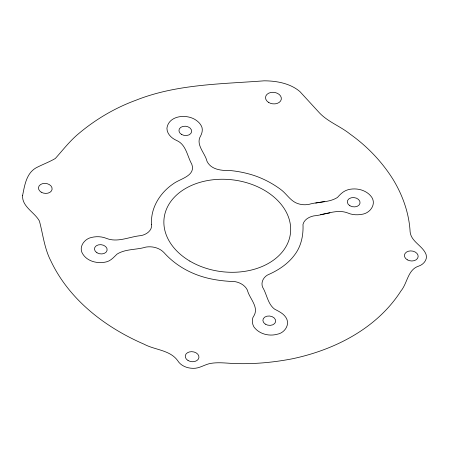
<?xml version="1.0" encoding="UTF-8"?>
<svg xmlns="http://www.w3.org/2000/svg" width="449" height="449" viewBox="0 0 449 449"><rect width="100%" height="100%" fill="white"/><g stroke="black" fill="none" stroke-linecap="round" stroke-linejoin="round"><path stroke-width="0.67" d="M320.608 214.605L329.892 212.882M315.72 203.094L324.818 201.438M151.577 224.584C152.284 230.657 146.211 234.709 140.885 235.624C129.593 236.612 117.874 242.83 106.621 238.458C101.833 236.443 96.35 236.208 91.343 237.487C84.143 239.008 78.188 247.416 82.891 254.185C87.712 261.761 97.994 263.872 106.301 261.902C110.875 260.83 113.805 257.187 117.043 254.123C125.585 248.712 136.563 250.009 145.953 247.068C152.424 246.046 159.563 247.837 164.104 252.708C172.135 261.688 182.272 268.704 193.351 273.39C206.489 279.053 220.79 281.108 234.99 281.624C240.063 282.55 245.081 285.334 247.393 290.121C249.274 298.282 259.028 306.746 254.1 315.484C251.513 318.734 251.956 323.224 253.786 326.72C258.877 333.989 268.94 336.565 277.263 334.236C284.655 332.995 290.436 324.509 286.002 317.606C283.358 313.363 278.762 311.365 274.535 309.097C267.666 303.9 266.931 294.252 262.648 287.27C260.437 281.994 264.018 276.101 269.136 274.283C279.11 269.793 288.516 263.406 294.959 254.431C301.358 245.822 303.479 234.967 302.985 224.421C304.209 219.482 309.165 216.828 313.817 215.879C324.975 215.009 336.671 208.673 347.784 212.983C352.617 215.133 358.072 215.183 363.174 214.083C370.431 212.517 376.251 204.273 371.806 197.319C366.676 189.966 356.635 187.519 348.216 189.669C343.709 190.847 340.426 194.035 337.474 197.448C328.994 202.841 318.077 201.528 308.744 204.435L305.208 204.761A15.94 11.584 6.9 0 1 295.319 202.538C289.381 199.334 285.873 193.104 280.401 189.225C272.335 183.31 263.417 178.629 253.938 175.441A82.246 59.756 6.9 0 0 231.005 170.626C222.435 170.648 211.333 170.21 207.011 161.314C205.21 153.221 195.293 144.589 200.591 136.019C201.96 133.443 202.701 130.502 202.033 127.606A18.145 13.184 6.9 0 0 195.871 120.063C186.778 113.709 168.706 115.275 166.916 128.234C166.955 134.032 171.714 138.387 176.715 140.515C186.167 144.584 187.222 156.179 191.762 164.166C196.09 175.957 180.027 178.68 173.342 183.776C160.018 192.739 150.331 208.145 151.577 224.584M22.602 195.506C21.833 206.658 34.64 212.282 39.4 221.009C43.003 234.283 44.35 248.376 50.827 260.869C69.219 299.792 105.291 327.428 144.084 344.198C154.905 350.04 169.739 349.894 177.551 360.452C181.11 366.479 188.653 368.82 195.321 368.253C200.916 367.624 205.648 364.077 211.238 363.314C218.618 362.147 226.072 363.157 233.474 363.488C253.191 364.313 272.975 362.528 292.338 358.79C334.814 349.827 377.031 328.337 400.996 290.901C407.496 283.106 407.731 269.529 418.737 266.1C423.463 264.59 427.83 259.567 426.05 254.415C422.739 245.726 411.273 241.865 410.133 232.021C409.129 213.382 402.747 195.354 393.094 179.477C381.947 161.662 367.181 146.251 350.068 134.083C340.376 126.253 328.096 121.982 319.435 112.867L299.893 91.568C290.228 83.312 276.477 80.837 264.046 80.826C221.043 84.115 176.496 84.064 135.778 100.295C114.972 107.934 95.631 119.344 78.687 133.617C69.859 140.907 62.911 150.022 55.311 158.497C49.104 162.14 42.279 164.547 35.931 167.92C26.233 173.589 24.639 185.499 22.602 195.506M268.395 102.282A7.947 5.775 6.9 0 0 281.248 99.504A7.947 5.775 6.9 0 0 270.668 92.516A7.947 5.775 6.9 0 0 268.395 102.282M407.338 259.842A6.903 5.018 6.9 0 0 418.142 256.789A6.903 5.018 6.9 0 0 408.394 251.221A6.903 5.018 6.9 0 0 407.338 259.842M188.052 360.519A6.881 5.001 6.9 0 0 198.924 357.629A6.881 5.001 6.9 0 0 189.338 351.949A6.881 5.001 6.9 0 0 188.052 360.519M41.196 192.166A6.864 4.99 6.9 0 0 52.09 189.377A6.864 4.99 6.9 0 0 42.61 183.641A6.864 4.99 6.9 0 0 41.196 192.166M349.889 205.76A6.404 4.653 6.9 0 0 360.036 203.122A6.404 4.653 6.9 0 0 351.163 197.796A6.404 4.653 6.9 0 0 349.889 205.76M265.269 324.111A6.432 4.675 6.9 0 0 275.619 321.765A6.432 4.675 6.9 0 0 266.97 316.18A6.432 4.675 6.9 0 0 265.269 324.111M96.95 252.765A6.37 4.63 6.9 0 0 107.109 250.261A6.37 4.63 6.9 0 0 98.382 244.868A6.37 4.63 6.9 0 0 96.95 252.765M181.514 134.419A6.398 4.653 6.9 0 0 191.639 131.759A6.398 4.653 6.9 0 0 182.749 126.455A6.398 4.653 6.9 0 0 181.514 134.419M189.826 261.082A63.629 46.23 6.9 0 0 290.312 234.356A63.629 46.23 6.9 0 0 201.685 181.879A63.629 46.23 6.9 0 0 189.826 261.082"/></g></svg>
